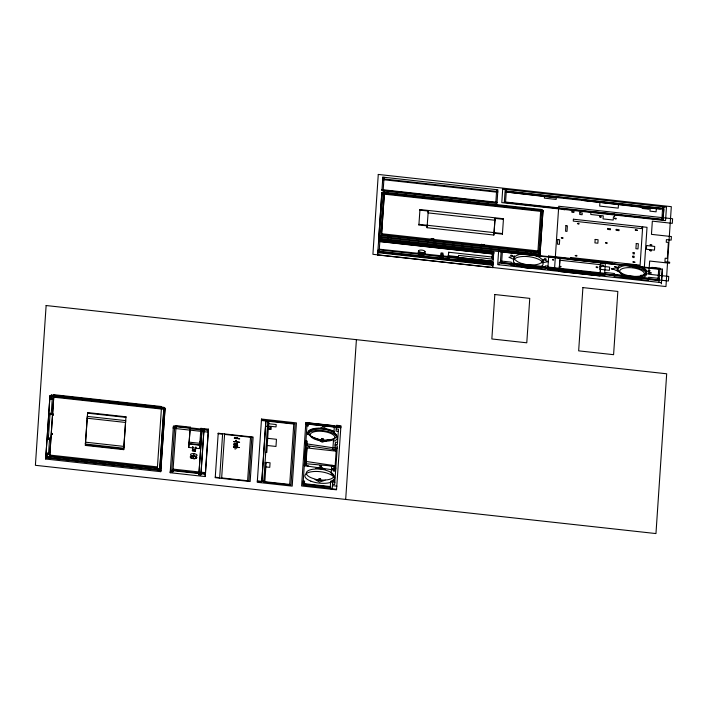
<?xml version="1.0" encoding="UTF-8"?>
<svg xmlns="http://www.w3.org/2000/svg" width="708" height="708" viewBox="0 0 708 708"><rect width="100%" height="100%" fill="white"/><g stroke="black" fill="none" stroke-linecap="round" stroke-linejoin="round"><path stroke-width="1.06" d="M193.815 450.58L193.868 450.173A2.814 1.08 6.7 0 1 194.443 450.385L194.824 451.235L194.39 450.792A2.814 1.08 6.7 0 0 193.815 450.58A2.204 0.85 6.7 0 1 192.558 449.943L192.691 449.518M193.983 450.483A2.708 1.044 6.7 0 1 193.337 450.244L193.01 449.447L193.39 449.828A2.708 1.044 6.7 0 0 194.027 450.067L193.974 450.483A2.142 0.823 6.7 0 1 195.266 451.164M268.438 428.853L268.27 428.712A3.823 1.469 6.7 0 1 268.261 428.57L268.359 427.11A2.841 1.089 6.7 0 1 268.403 426.915L268.651 426.853M378.745 238.313L381.789 192.673L543.036 210.409L539.912 256.039L378.745 238.313L381.86 192.682L381.727 193.877L542.894 211.603L539.912 256.039M383.178 192.089L380.116 236.791L388.223 237.676L388.391 236.021L427.694 240.339L427.526 242.003L530.805 252.889L530.779 253.358L538.876 254.252L541.85 209.541L383.178 192.089L383.037 193.284L541.717 210.736L541.85 209.541M45.675 459.023L49.994 395.586L165.061 408.215L160.743 471.678L45.675 459.023L49.994 395.586L165.053 408.242L160.743 471.678M159.707 469.855L163.822 408.569L51.171 396.179L51.312 394.984L163.955 407.383L159.707 469.855L47.055 457.501L47.409 453.173L48.613 453.306L48.471 454.501L47.268 454.368L47.409 453.173M48.286 439.19L48.427 437.995L49.631 438.128L49.489 439.323L48.286 439.19L50.082 413.295L51.286 413.428L51.153 414.623L49.941 414.49L50.082 413.295M50.958 399.312L51.1 398.117L52.312 398.25L52.171 399.445L50.958 399.312L51.312 394.984M48.471 454.501L49.631 438.128M51.153 414.623L52.312 398.25M49.728 456.111L53.905 394.692L161.548 406.534L157.38 467.953L49.728 456.111L53.905 394.692M51.728 433.606L51.994 434.482M53.02 414.304L53.365 415.207L53.339 414.463M52.1 434.349L52.082 433.376M85.367 444.022L87.314 416.392L125.67 420.614L123.723 448.244L85.367 444.022L85.588 442.19L123.944 446.412L123.723 448.244M85.367 445.421L87.606 412.569L125.962 416.791L123.723 449.642L85.367 445.421L85.438 444.828L123.794 449.049L123.723 449.642M170.186 472.723L173.433 425.977L208.364 429.818L205.116 476.564L170.186 472.723L170.318 471.528L172.911 471.811L173.035 470.696M172.911 471.811L176.124 425.614L190.275 427.172L188.744 447.438L199.399 448.615L200.054 441.429M188.744 447.438L190.178 427.818L190.151 428.278L175.991 426.729M194.815 451.226A1.77 0.681 6.7 0 1 192.364 450.748L192.434 450.014M192.788 447.323L192.833 446.598L192.39 450.748M195.806 447.66L195.859 446.934L195.408 451.076L195.452 450.35A1.788 0.681 6.7 0 0 192.965 449.863M199.399 448.615L200.107 441.429M200.966 473.776L200.842 474.891L198.859 474.67L202.072 428.464L200.93 428.34L199.824 443.314L189.169 442.146M198.859 474.67L202.072 428.464M200.842 474.891L203.948 429.331L203.922 429.8L208.338 430.287M201.134 472.192L204.054 428.685L208.471 429.172L205.55 472.679L205.417 473.794L201.001 473.307L201.134 472.192L205.55 472.679M219.648 478.157L222.631 433.721M221.631 478.378L224.613 433.942M235.782 441.261L236.074 440.164M236.056 441.288L236.118 440.288M247.579 481.228L250.561 436.792M248.871 481.378L251.853 436.933M265.916 421.003L261.889 480.936L263.792 481.139M268.27 428.57A2.841 1.089 6.7 0 0 268.279 428.765L266.801 452.492L265.721 452.368M289.678 484.892L293.793 423.605M305.847 422.72L305.706 423.915L340.636 427.756L340.778 426.561L305.847 422.72L301.599 485.962L336.53 489.812L340.946 425.765L336.53 425.278L336.017 431.154L338.229 431.402M318.653 428.623L318.706 428.145A14.912 5.735 6.7 0 0 307.953 432.464A14.912 5.735 6.7 0 0 317.972 439.075L317.919 439.553A14.912 5.735 6.7 0 0 326.795 440.526L326.848 440.049A14.912 5.735 6.7 0 0 333.601 439.119L332.787 449.58L336.22 449.961L307.361 445.695L307.476 443.987L336.335 448.261L334.866 470.165L306.006 465.891L306.299 461.483L335.167 465.758L331.725 465.377L331.176 473.617A14.912 5.735 6.7 0 1 330.663 481.228L330.167 488.609L336.565 489.308M345.681 499.441L356.407 339.654M377.568 254.951L378.745 239.154L493.803 251.818L492.626 267.606L377.568 254.951L377.842 252.65L492.901 265.305L492.626 267.606M383.205 189.771L383.878 179.752M383.931 178.982L384.046 177.283M492.299 257.031L492.662 251.561L380.01 239.171L379.046 252.783L379.178 251.667L491.821 264.057L491.688 265.173L492.016 261.146L448.385 256.349L448.66 252.234L492.299 257.031L492.166 258.146L493.37 258.278L493.264 259.216L458.598 255.402L458.156 260.88L458.138 257.42M381.532 234.764L384.444 192.151L381.532 234.764L537.876 251.959L538 250.924L381.647 233.729M388.223 237.676L388.391 236.021M494.051 233.215L493.839 235.047L427.039 227.702L427.251 225.87L418.897 224.949L419.959 209.541L503.476 218.728L502.415 234.136L494.051 233.215L495.042 218.4L503.406 219.321L503.476 218.728M427.039 227.702L428.251 211.055L419.888 210.134L419.959 209.541M427.526 242.003L427.694 240.339M432.314 238.968L432.243 239.516A1.947 1.805 3.8 0 1 431.261 238.853L432.278 239.295A1.549 1.425 3.8 0 0 433.039 239.375M433.066 239.047L432.995 239.631A1.947 1.805 3.8 0 0 434.119 239.162L431.261 238.888M449.014 256.411L448.615 259.854L447.978 259.765L448.66 252.234M458.156 260.88L458.598 255.402M482.298 244.464L482.228 245.012A1.947 1.805 3.8 0 1 481.245 244.349L483.015 244.879A1.549 1.425 3.8 0 1 482.263 244.791M483.042 244.711L484.104 244.667A1.947 1.805 3.8 0 1 482.98 245.092L483.051 244.552M538.876 254.252L539.018 253.057L530.92 252.163L530.947 251.703L427.667 240.809M491.892 262.261L493.069 262.836M492.166 258.146L492.662 251.561M495.848 202.169L496.52 192.142M496.574 191.381L496.689 189.673M491.821 264.057L491.936 262.349M492.016 261.146L379.338 249.198L379.161 251.075L377.957 250.942M493.839 235.047L495.042 218.4M498.99 264.765L499.158 262.296L518.274 264.394A14.912 5.735 6.7 0 0 537.974 266.562L668.423 281.014L668.733 276.43L648.776 274.235L649.67 261.031L669.618 263.226L669.68 262.234L664.936 261.712L665.166 258.208L667.317 258.447L668.387 242.437L666.246 242.207L666.423 239.605L671.166 240.118L671.405 236.552L651.457 234.357L652.342 221.153L672.29 223.347L672.6 218.763L558.745 206.24L554.568 268.491M505.202 189.399L505.087 191.107L663.847 208.568L663.962 206.86M505.565 202.028L506.238 192.001M506.3 191.24L506.406 189.532M507.344 192.125L507.388 191.39L662.573 208.462L661.918 219.223M507.716 192.169L556.267 197.93L556.161 199.444L544.346 198.143L544.443 196.629M537.876 251.959L540.788 209.347L540.673 210.382L384.32 193.187M559.302 268.907L559.214 270.235L560.09 257.96M581.843 200.32L643.05 207.479A1.823 0.699 6.7 0 1 643.714 207.506L647.493 207.904A3.823 1.469 6.7 0 1 647.855 207.948L648.218 208.09A2.717 1.044 6.7 0 1 648.28 208.338M599.915 202.727L599.685 206.09L618.217 208.134L618.447 204.771M642.191 207.382L642.121 208.426L648.944 209.179L649.015 208.134M649.086 207.718L649.13 206.984M650.183 208.258L649.988 211.143L656.104 211.816L656.289 208.931M660.272 208.948L648.147 208.037M662.635 208.435L662.75 206.727M663.794 209.338L663.086 219.852L504.326 202.391L505.034 191.868L663.794 209.338L663.033 219.347L504.361 201.895M658.962 282.359L659.077 280.66L648.422 279.483L648.36 280.333L614.172 276.571L614.225 275.722L604.995 274.704L604.933 275.562L547.673 269.261L547.726 268.412L545.16 268.128L545.107 268.978L510.919 265.217L510.981 264.367L500.317 263.19L501.202 250.791L509.309 251.685L509.273 252.181L502.379 251.429L501.707 261.447L500.494 261.314M659.13 279.89L659.962 268.252L651.864 267.367L651.829 267.863L658.723 268.624L658.015 280.005L501.671 262.801L501.786 261.102L511.238 262.137L511.185 262.995L545.372 266.748L545.425 265.898L547.992 266.181L547.93 267.031L605.198 273.332L605.251 272.483L614.491 273.5L614.429 274.35L648.625 278.111L648.678 277.262L658.13 278.297M661.458 282.634L662.369 269.146L498.609 251.128L497.697 264.624L661.458 282.634L661.325 283.828L662.369 269.146M548.682 256.703L547.806 268.978L604.517 275.217L605.393 262.942M600.11 274.739L600.986 262.456M53.056 414.543L53.321 414.587M51.781 434.19L52.038 433.774M53.419 414.472L53.392 413.932L53.038 414.808M52.144 433.526L51.569 433.606L51.781 434.146M47.055 457.501L47.197 456.306L159.849 468.661M87.606 412.569L87.535 413.171L125.891 417.384L125.962 416.791M161.548 406.534L161.424 407.569L53.781 395.728M163.822 408.569L163.955 407.383M157.38 467.953L157.495 466.917L49.852 455.076M174.593 427.234L174.726 426.127L171.61 471.67L171.743 470.555M176.124 425.614L175.894 427.375L173.301 427.083L173.168 428.278L208.099 432.119L208.471 429.172M190.151 428.278L190.275 427.172M193.611 455.952L193.886 453.669M193.443 458.492L193.718 456.209M200.93 428.34L200.718 429.933L190.071 428.756M203.922 429.8L204.054 428.685M205.116 476.564L205.382 474.254L170.451 470.413M307.714 434.464L307.9 432.907A14.912 5.735 6.7 0 1 317.901 428.641A14.912 5.735 6.7 0 1 334.052 431.986L334.114 431.508A14.912 5.735 6.7 0 0 327.583 429.128L327.53 429.597M380.116 236.791L380.258 235.596L388.365 236.49M379.886 240.286L380.01 239.171M418.897 224.949L418.968 224.356L502.485 233.543L502.415 234.136M418.224 253.278L418.49 250.995M418.534 253.641L418.552 253.402A2.974 1.142 6.7 0 1 421.508 252.623A2.974 1.142 6.7 0 1 424.446 254.004L424.411 254.331M421.136 254.995L421.154 254.871A2.974 1.142 6.7 0 1 418.552 253.508M421.729 255.057L421.747 254.933A2.974 1.142 6.7 0 0 423.349 254.845L423.34 254.969M428.251 211.055L428.039 212.887L494.83 220.232M423.676 254.88L423.694 254.756A2.974 1.142 6.7 0 0 424.428 254.207M424.809 254.004L425.074 251.721M440.066 257.199L441.128 256.721A2.814 1.08 6.7 0 0 441.526 256.535L441.482 256.951A2.814 1.08 6.7 0 1 441.084 257.128L440.066 257.199A1.788 0.681 6.7 0 1 440.721 256.314L442.58 256.517L442.978 253.101L441.102 252.889L440.615 257.482L442.5 257.685A1.788 0.681 6.7 0 0 443.111 256.774L442.288 256.42A2.708 1.044 6.7 0 0 441.827 256.623L441.774 257.039M442.5 257.685L442.898 254.269L441.022 254.057M447.978 259.765L448.385 256.349M491.476 249.039L491.644 247.375M530.779 253.358L530.947 251.703M542.894 211.603L543.036 210.409M632.244 266.695L632.43 265.128A14.912 5.735 6.7 0 1 645.882 270.359A14.912 5.735 6.7 0 1 641.43 276.2L641.483 275.695A14.912 5.735 6.7 0 0 645.953 273.607L646.289 274.12L651.519 272.969L646.121 270.651L646.183 270.173A14.912 5.735 6.7 0 0 632.306 264.606A14.912 5.735 6.7 0 0 617.889 267.066L617.836 267.536L612.216 268.651L617.217 270.925L617.659 270.491A14.912 5.735 6.7 0 0 621.783 273.527L621.518 275.757A14.912 5.735 6.7 0 0 631.279 278.288L631.563 278.315A14.912 5.735 6.7 0 0 646.484 274.191A14.912 5.735 6.7 0 0 632.35 266.872M648.236 208.648L642.873 207.78A2.407 0.929 6.7 0 1 642.97 207.479M318.662 428.473L323.229 426.986L327.538 429.446M326.786 440.677L322.211 442.164L317.91 439.703M315.989 468.351L320.556 466.864L324.866 469.324M324.105 480.555L319.538 482.042L315.228 479.582M233.959 446.129L233.436 446.261L234.029 446.19M234.215 446.067L237.817 445.801L234.313 446.164M434.075 239.207L432.34 239.198M484.051 244.703L481.236 244.384M443.022 256.765L442.234 256.836A2.708 1.044 6.7 0 0 441.783 257.039M233.596 447.465L237.03 447.837L236.339 447.881M382.718 178.85L497.777 191.514M643.793 207.497L643.714 207.488A1.965 0.752 6.7 0 0 643.032 207.444M382.665 179.62L497.733 192.275M381.993 189.638L497.06 202.302M381.966 190.142L497.025 202.798M388.258 237.215L427.552 241.534M378.877 237.118L540.054 254.853M501.069 251.906L659.838 269.367M378.612 240.269L493.733 252.818M378.576 240.764L493.644 253.42M378.55 241.269L493.609 253.924M448.252 255.65L458.439 256.774M658.059 278.642L659.263 278.775M379.293 249.959L493.095 262.394L492.936 263.951L377.877 251.296M379.214 250.305L378.001 250.172L377.824 252.057L492.883 264.712L493.016 263.597L491.803 263.464M458.324 259.517L492.98 263.332M336.3 427.039L340.716 427.526M49.852 396.772L164.92 409.428M261.447 420.012L265.863 420.499L261.748 481.812L257.331 481.334M261.411 420.481L293.758 424.039M336.282 428.933L338.486 429.172L337.344 444.606L335.132 444.359M267.748 422.083L268.836 422.198L268.421 426.924A2.717 1.044 6.7 0 0 268.367 427.11M268.739 423.729L276.2 424.543L276.04 426.906L268.58 426.083M265.562 426.189L267.465 426.402M268.544 426.535L271.252 426.836L271.076 429.473L268.367 429.172M269.226 428.995C270.907 429.791 270.925 426.287 269.323 426.897A2.717 1.044 6.7 0 0 268.651 426.844M337.601 442.376L335.397 442.137L334.893 447.934L337.105 448.173M200.798 429.455L201.939 429.579M201.842 430.234L203.824 430.446M87.102 418.224L125.458 422.446M267.757 438.341L276.456 439.296L275.978 446.456L267.27 445.5M335.158 445.704L337.362 445.943L334.663 484.484L332.459 484.237M218.179 433.703L222.595 434.19M224.578 434.402L250.526 437.261M336.079 451.155L307.06 447.96L305.998 463.758L328.353 465.678L335.026 466.953M234.791 441.783C228.746 441.004 246.26 442.942 236.746 442.004M189.009 443.509L199.868 444.951M189.151 444.022L199.798 445.19M335.884 468.059L333.672 467.82L333.61 468.811L335.813 469.05M335.619 470.289L333.415 470.05L333.344 471.032L335.548 471.28M265.013 462.899L266.102 463.023M265.836 466.926L269.766 467.351L270.075 462.793L266.146 462.359L264.881 481.121L263.801 480.998M334.928 482.254L332.716 482.015L332.185 488.361L302.962 485.139L307.068 423.827L334.318 426.827L333.866 433.5A14.912 5.735 6.7 0 1 337.362 437.721M332.477 485.661L336.893 486.148M199.152 471.97L173.203 469.121L173.071 470.227L199.019 473.086M330.362 486.564L304.413 483.706L304.59 481.042L303.298 480.9L303.086 484.033L330.326 487.024M257.358 480.865L261.774 481.351M263.757 481.573L289.705 484.422M45.816 457.828L160.875 470.484M215.259 477.21L219.675 477.696M221.657 477.909L247.605 480.767M631.678 278.324L631.881 278.35A14.912 5.735 6.7 0 0 641.829 277.987M51.852 433.977L51.923 434.402M235.711 448.996A1.752 0.673 6.7 0 1 235.304 448.961A1.761 0.673 6.7 0 1 234.711 448.872M236.525 446.704A1.788 0.69 6.7 0 1 234.543 446.483M234.631 445.35A1.788 0.69 6.7 0 1 236.649 445.58M193.895 450.146A2.204 0.85 6.7 0 1 192.611 449.527M194.001 450.093A2.142 0.823 6.7 0 1 195.311 450.748M196.452 457.775A2.974 1.142 6.7 0 1 193.62 458.501L193.603 458.634A2.974 1.142 6.7 0 0 196.435 457.899L196.461 457.545A2.974 1.142 6.7 0 0 195.815 456.855L195.806 456.987A2.974 1.142 6.7 0 1 196.443 457.669M269.182 428.977A2.407 0.929 6.7 0 1 268.429 428.871M337.344 437.951A14.912 5.735 6.7 0 1 333.344 441.349M307.706 434.579A14.912 5.735 6.7 0 1 322.901 430.597A14.912 5.735 6.7 0 1 337.344 437.836M324.122 480.405A14.912 5.735 6.7 0 1 315.246 479.431M315.972 468.501A14.912 5.735 6.7 0 1 324.848 469.475M617.606 270.996A14.912 5.735 6.7 0 1 617.836 267.571M441.544 256.96A2.204 0.85 6.7 0 1 442.81 256.588M441.597 256.553A2.204 0.85 6.7 0 1 442.863 256.181M440.615 257.482A1.62 0.619 6.7 0 1 440.332 257.358L440.376 256.942A2.142 0.823 6.7 0 0 441.748 256.606M441.704 257.022A2.142 0.823 6.7 0 1 440.358 257.402M647.484 207.922A1.965 0.752 6.7 0 1 648.174 208.01M559.824 260.217L559.072 271.43L599.968 275.925L600.72 264.712L559.824 260.217M46.126 305.529L35.4 465.306L655.962 533.567L666.688 373.789L46.126 305.529M218.214 433.234L215.232 477.67L250.163 481.52L253.145 437.075L218.214 433.234M233.764 446.837L239.162 447.553L233.764 446.837M233.932 444.376L237.242 445.235L234.375 444.482L237.304 444.288L234.436 443.589C243.738 443.695 227.657 442.712 236.879 444.314L233.932 444.376M234.348 438.137L239.746 438.854L236.295 438.358L237.729 437.774L236.145 438.261L234.401 437.332L235.968 438.323L234.348 438.137M261.509 419.048L257.269 482.298L292.2 486.139L296.44 422.897L261.509 419.048M267.845 420.72L263.73 482.033L290.97 485.033L295.086 423.72L267.845 420.72M305.971 441.022L304.316 465.722L305.608 465.864L307.263 441.164L305.971 441.022M307.201 422.711L306.998 425.844L308.29 425.986L308.467 423.322L334.415 426.172L334.441 425.712L307.201 422.711M378.276 174.434L372.912 254.322L665.954 286.554L671.317 206.665L378.276 174.434M382.833 177.15L381.931 190.638L496.989 203.293L497.892 189.806L382.833 177.15M494.83 294.528L491.848 338.964L526.779 342.805L529.761 298.369L494.83 294.528M502.698 189.124L501.795 202.621L665.555 220.631L666.458 207.143L502.698 189.124M548.611 256.004L548.576 256.508L612.526 263.544L612.562 263.04L548.611 256.004M557.789 239.57L557.479 244.145L559.373 244.357L559.683 239.773L557.789 239.57M565.913 225.675L565.542 231.224L567.011 231.383L567.382 225.834L565.913 225.675M571.984 210.94L571.896 212.267L573.878 212.488L573.967 211.161L571.984 210.94M570.825 257.535L570.692 259.411L639.032 266.934L639.156 265.049L570.825 257.535M573.391 219.214L573.268 221.1L641.598 228.613L641.731 226.737L573.391 219.214M579.852 212.71L579.737 214.471L582.144 214.736L582.259 212.975L579.852 212.71M582.905 287.598L578.657 350.849L613.588 354.69L617.836 291.439L582.905 287.598M590.959 211.55L590.764 214.48L603.26 215.852L603.048 218.914L613.216 220.038L613.438 216.737L614.517 216.86L614.703 214.161L590.976 211.55M595.163 239.437L594.932 242.897L597.862 243.216L598.092 239.755L595.163 239.437M599.888 266.031L599.667 269.261L609.411 270.332L609.623 267.102L599.888 266.031M607.623 228.445L607.561 229.41L610.446 229.728L610.508 228.755L607.623 228.445M616.199 229.383L616.137 230.348L619.022 230.666L619.084 229.702L616.199 229.383M632.881 256.154L632.793 257.446L634.085 257.597L634.173 256.296L632.881 256.154M633.129 252.499L633.04 253.791L634.333 253.942L634.421 252.641L633.129 252.499M636.262 243.517L635.908 248.703L637.979 248.933L638.333 243.738L636.262 243.517M642.669 226.834L639.97 267.031L644.324 267.509L647.024 227.321L642.669 226.834M646.625 245.561L646.377 249.251L654.475 250.145L654.723 246.446L646.625 245.561M193.904 456.244L193.886 456.377A2.974 1.142 6.7 0 1 195.488 456.819L195.496 456.695A2.974 1.142 6.7 0 0 193.904 456.244M193.337 458.474L193.328 458.598A2.974 1.142 6.7 0 1 190.549 457.173A2.974 1.142 6.7 0 1 193.346 456.306L193.364 456.182A2.974 1.142 6.7 0 0 190.558 457.049A2.974 1.142 6.7 0 0 193.337 458.474M378.709 239.658L378.47 241.463L493.538 254.119L493.768 252.322L378.709 239.658M319.874 465.802L321.6 466.014L319.874 465.802M319.007 478.803L320.724 479.015L319.016 478.776M308.599 446.748L309.883 446.925L308.644 446.686M307.307 466.059L308.591 466.218L307.325 466.023M333.521 449.491L334.804 449.651L333.539 449.456M332.229 468.793L333.503 468.953L332.229 468.785M510.866 255.314L512.592 255.499L510.875 255.287M544.532 259.013L546.257 259.208L544.54 258.986M552.47 259.756L553.753 259.916L552.488 259.73M551.824 269.385L553.107 269.544L551.833 269.367M602.455 265.261L603.729 265.42L602.464 265.226M601.809 274.881L603.083 275.04L601.818 274.846M614.73 266.712L616.429 267.075L614.748 266.668M648.395 270.412L650.094 270.775L648.413 270.368M322.565 425.738L324.291 425.951L322.565 425.738M321.689 438.739L323.414 438.951L321.697 438.721M635.28 229.967L637.386 230.233L635.28 229.967M632.961 261.995L635.067 262.261L633.005 261.916M561.356 237.764C562.621 239.72 564.515 236.915 561.356 237.764M559.373 266.42C560.639 268.376 562.533 265.571 559.373 266.42M605.561 242.791C606.827 244.747 608.721 241.941 605.561 242.791M646.802 218.48L644.652 218.241L646.802 218.48M563.223 209.108C564.488 211.064 566.373 208.258 563.223 209.108M577.427 223.463C578.693 225.418 580.578 222.613 577.427 223.463M575.277 255.526C576.533 257.482 578.427 254.676 575.277 255.526M599.57 216.701C600.835 218.657 602.729 215.852 599.57 216.701M614.624 218.365C615.889 220.312 617.783 217.506 614.624 218.365M596.163 267.049C597.428 269.005 599.313 266.199 596.163 267.049M611.367 268.721C612.632 270.677 614.517 267.872 611.367 268.721M650.165 244.844C651.431 246.8 653.316 243.994 650.165 244.844M649.794 250.393C651.059 252.349 652.944 249.543 649.794 250.393M640.749 275.377C642.014 277.332 643.908 274.527 640.749 275.377M541.576 262.695L540.939 262.934A13.841 5.319 6.7 0 1 528.071 264.774A13.841 5.319 6.7 0 1 515.628 260.155L514.849 259.677A14.187 5.452 6.7 0 1 515.07 256.296L515.911 255.986A13.841 5.319 6.7 0 1 528.779 254.154A13.841 5.319 6.7 0 1 541.213 258.774L541.824 259.155A14.187 5.452 6.7 0 1 541.576 262.695M645.439 274.12L644.793 274.359A13.841 5.319 6.7 0 1 631.925 276.2A13.841 5.319 6.7 0 1 619.491 271.58L618.712 271.102A14.187 5.452 6.7 0 1 618.925 267.721L619.765 267.412A13.841 5.319 6.7 0 1 632.642 265.571A13.841 5.319 6.7 0 1 645.077 270.199L645.687 270.58A14.187 5.452 6.7 0 1 645.439 274.12M514.194 256.137L508.964 257.287L514.353 259.615A14.912 5.735 6.7 0 1 514.583 256.181L514.194 256.137M548.266 261.615L542.647 262.721A14.912 5.735 6.7 0 0 542.877 259.296L548.266 261.615M327.804 439.925L326.769 440.119A14.187 5.452 6.7 0 1 318.025 439.164L317.025 438.739A13.841 5.319 6.7 0 1 308.989 432.924A13.841 5.319 6.7 0 1 317.68 428.959L318.511 428.809A14.187 5.452 6.7 0 1 327.671 429.818L328.459 430.145A13.841 5.319 6.7 0 1 336.495 435.951A13.841 5.319 6.7 0 1 327.804 439.925M325.105 480.033L324.078 480.236A14.187 5.452 6.7 0 1 315.326 479.272L314.334 478.847A13.841 5.319 6.7 0 1 306.29 473.041A13.841 5.319 6.7 0 1 314.989 469.077L315.821 468.917A14.187 5.452 6.7 0 1 324.981 469.935L325.769 470.262A13.841 5.319 6.7 0 1 333.804 476.068A13.841 5.319 6.7 0 1 325.105 480.033M191.771 458.191A3.177 1.221 6.7 0 0 196.665 457.74A3.177 1.221 6.7 0 0 192.107 456.111A3.177 1.221 6.7 0 0 191.771 458.191M191.709 458.103A3.31 1.274 6.7 0 0 196.815 457.634A3.31 1.274 6.7 0 0 192.063 455.925A3.31 1.274 6.7 0 0 191.709 458.103M191.974 455.819A3.31 1.274 6.7 0 0 197.081 455.341A3.31 1.274 6.7 0 0 192.337 453.642A3.31 1.274 6.7 0 0 191.974 455.819M310.847 481.139A14.912 5.735 6.7 0 0 334.433 479.537A14.912 5.735 6.7 0 0 313.821 471.51A14.912 5.735 6.7 0 0 310.847 481.139M315.334 439.385A12.452 4.788 6.7 0 0 334.857 437.889A12.452 4.788 6.7 0 0 317.414 431.296A12.452 4.788 6.7 0 0 315.334 439.385M624.81 275.801A12.452 4.788 6.7 0 0 644.342 274.297A12.452 4.788 6.7 0 0 626.899 267.704A12.452 4.788 6.7 0 0 624.81 275.801M519.415 266.137A14.912 5.735 6.7 0 0 543.001 264.535A14.912 5.735 6.7 0 0 522.389 256.517A14.912 5.735 6.7 0 0 519.415 266.137M419.658 254.579A3.177 1.221 6.7 0 0 424.641 254.199A3.177 1.221 6.7 0 0 420.198 252.517A3.177 1.221 6.7 0 0 419.658 254.579M419.596 254.491A3.31 1.274 6.7 0 0 424.791 254.092A3.31 1.274 6.7 0 0 420.163 252.34A3.31 1.274 6.7 0 0 419.596 254.491M419.862 252.207A3.31 1.274 6.7 0 0 425.057 251.809A3.31 1.274 6.7 0 0 420.428 250.057A3.31 1.274 6.7 0 0 419.862 252.207"/></g></svg>
